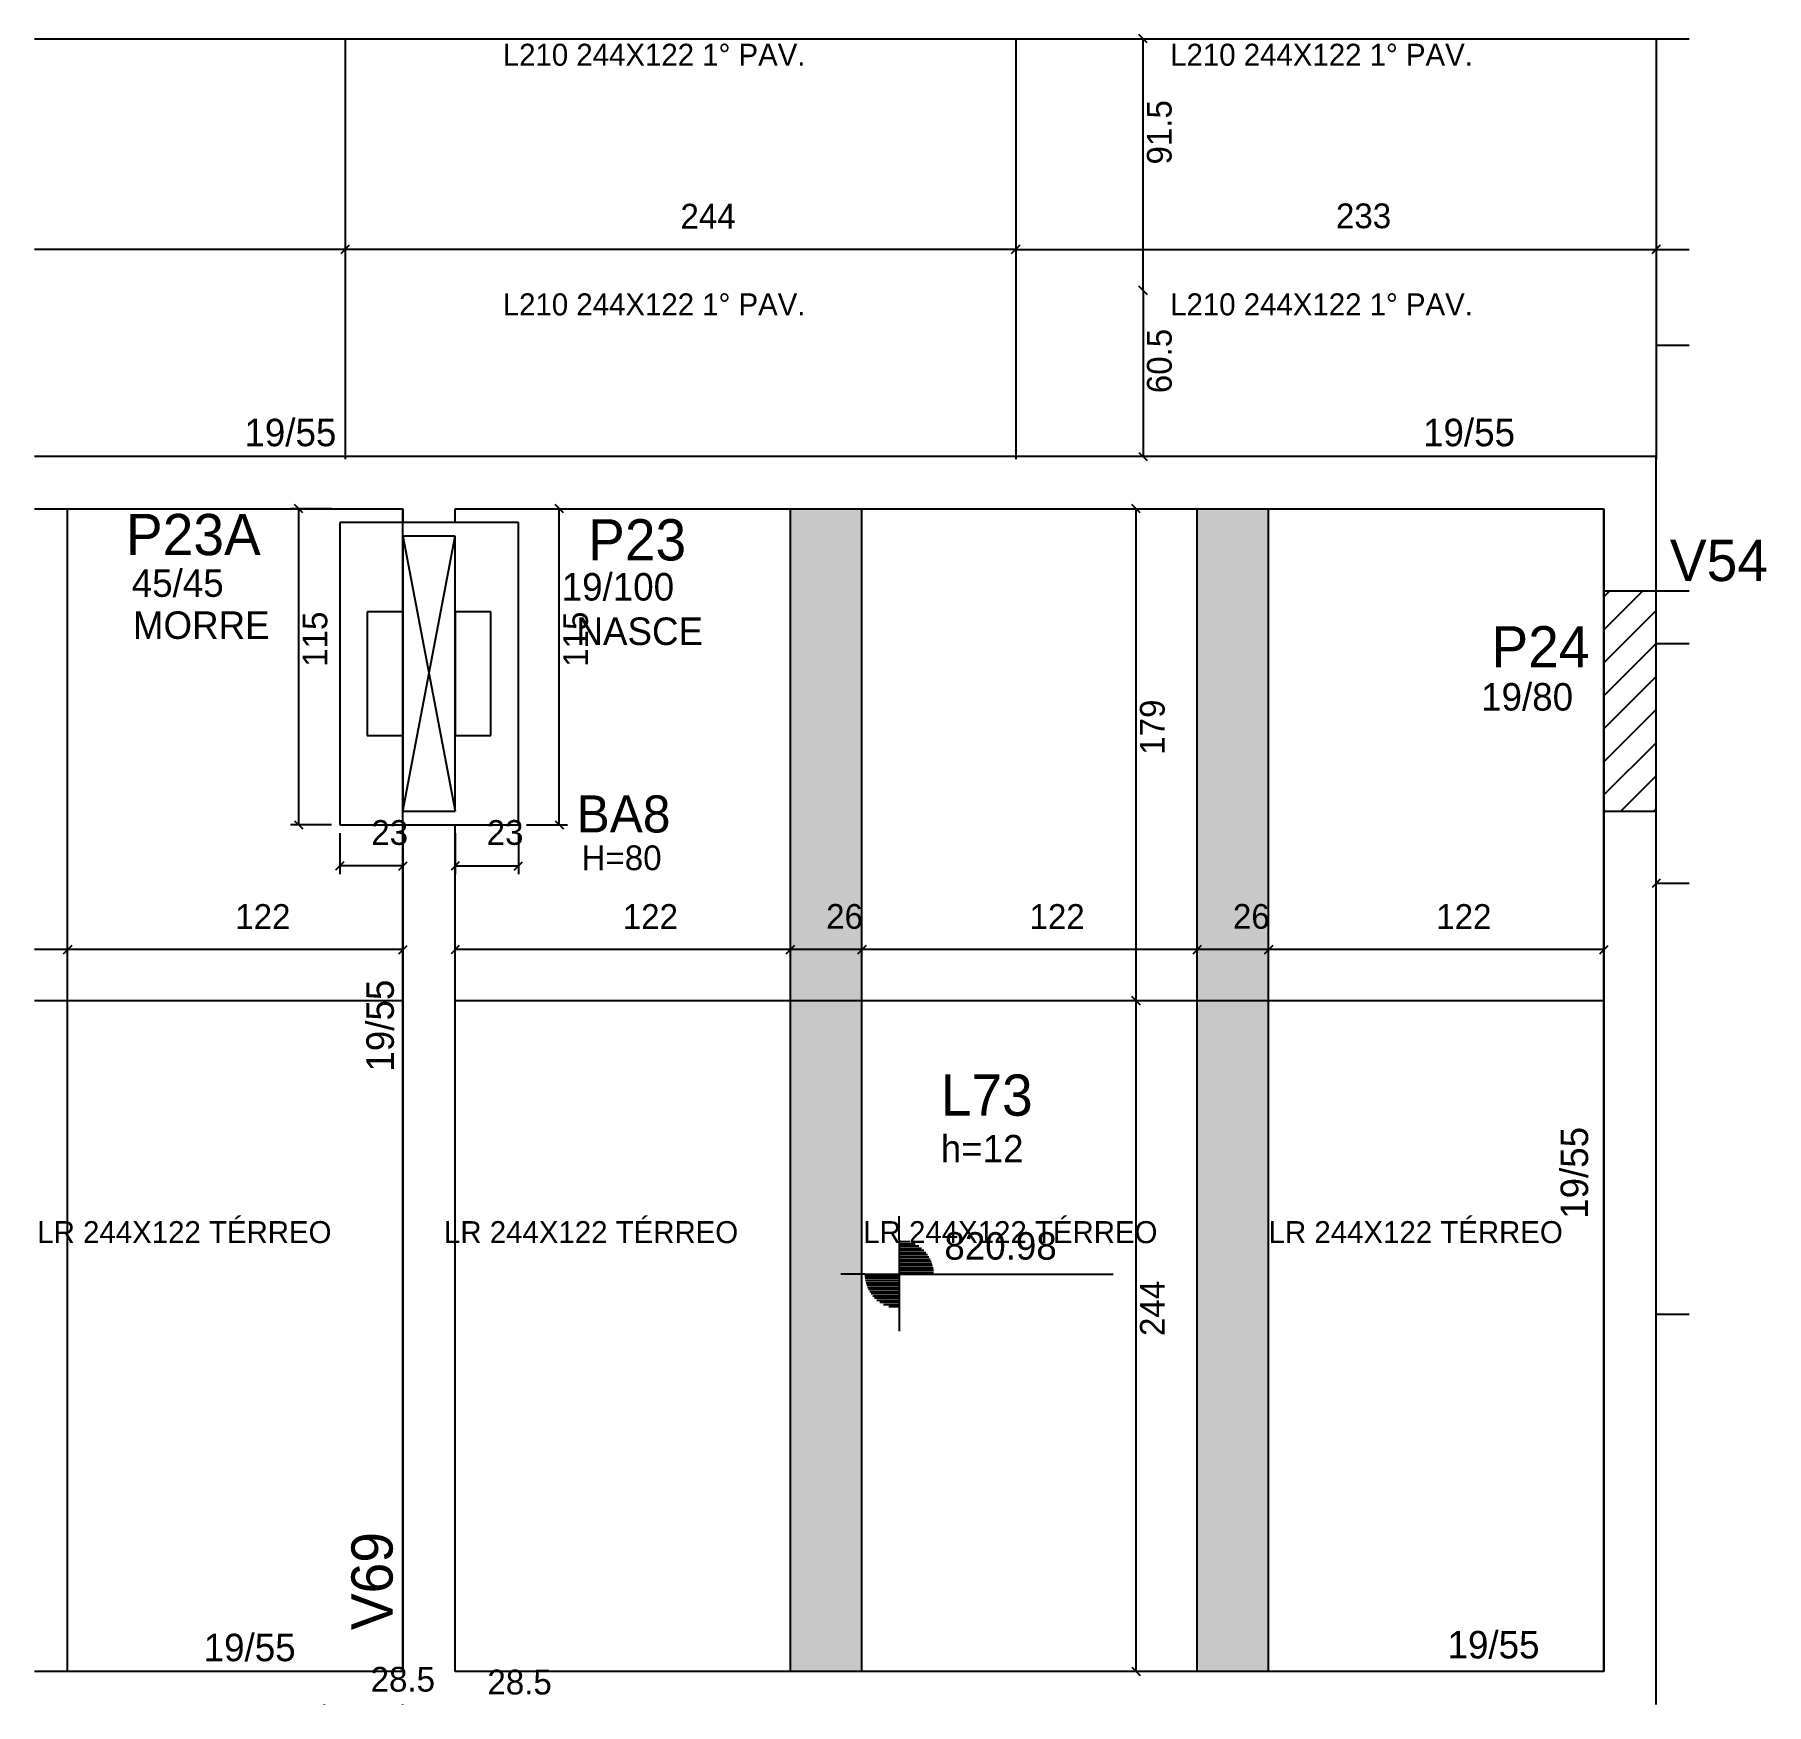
# Model space of a CAD drawing. Header units: metres. Extents: x 5859 to 6489, y 2072 to 2680.
import ezdxf

# ---------------------------------------------------------------- set-up
doc = ezdxf.new("R2010")
doc.units = ezdxf.units.M
for name, color, linetype in [('1', 7, 'Continuous'), ('3', 7, 'Continuous'), ('4', 7, 'Continuous'), ('7', 7, 'Continuous'), ('9', 7, 'Continuous'), ('AUX00', 7, 'Continuous'), ('Hachura', 7, 'Continuous'), ('Painéis', 7, 'Continuous')]:
    doc.layers.add(name, color=color, linetype=linetype)

msp = doc.modelspace()

# ---------------------------------------------------------------- hatches: boundary and pattern name
at = {"layer": '9'}
h = msp.add_hatch(color=7, dxfattribs=at)
h.dxf.hatch_style = 1
h.paths.add_polyline_path([(5993.16, 2307.17), (5993.16, 2507.17), (5993.16, 2307.17), (5993.16, 2307.17)])
at = {"layer": 'Hachura'}
h = msp.add_hatch(color=7, dxfattribs=at)
h.dxf.hatch_style = 1
h.paths.add_polyline_path([(6134.16, 2084.17), (6160.16, 2084.17), (6160.16, 2507.17), (6134.16, 2507.17), (6134.16, 2084.17)])
h = msp.add_hatch(color=7, dxfattribs=at)
h.dxf.hatch_style = 1
h.paths.add_polyline_path([(6282.16, 2084.17), (6308.16, 2084.17), (6308.16, 2507.17), (6282.16, 2507.17), (6282.16, 2084.17)])

# ---------------------------------------------------------------- linework, layer by layer
at = {"layer": '1', "color": 1, "lineweight": 25}
for p, q in [((5993.16, 2397.17), (6012.16, 2497.17)), ((5993.16, 2497.17), (6012.16, 2397.17))]:
    msp.add_line(p, q, dxfattribs=at)
at = {"layer": '3', "color": 3, "lineweight": 25}
for p, q in [((6430.16, 2463.15), (6444.17, 2477.17)), ((6430.16, 2475.18), (6432.15, 2477.17)), ((6430.16, 2451.13), (6449.16, 2470.13)), ((6430.16, 2439.11), (6449.16, 2458.11)), ((6430.16, 2427.09), (6449.16, 2446.09)), ((6430.16, 2415.07), (6449.16, 2434.07)), ((6430.16, 2403.05), (6449.16, 2422.05)), ((6436.29, 2397.17), (6449.16, 2410.03)), ((6448.31, 2397.17), (6449.16, 2398.01)), ((6173.77, 2241.15), (6173.77, 2249.73)), ((6173.77, 2241.15), (6173.77, 2216.15)), ((6173.77, 2240.54), (6177.62, 2240.54)), ((6173.77, 2239.75), (6179.52, 2239.75)), ((6173.77, 2238.95), (6180.84, 2238.95)), ((6173.77, 2238.16), (6181.88, 2238.16)), ((6173.77, 2237.37), (6182.72, 2237.37)), ((6173.77, 2236.57), (6183.43, 2236.57)), ((6173.77, 2235.78), (6184.03, 2235.78)), ((6173.77, 2234.99), (6184.54, 2234.99)), ((6173.77, 2234.2), (6184.97, 2234.2)), ((6173.77, 2233.4), (6185.33, 2233.4)), ((6173.77, 2232.61), (6185.62, 2232.61)), ((6173.77, 2231.82), (6185.86, 2231.82)), ((6173.77, 2231.02), (6186.04, 2231.02)), ((6161.27, 2228.65), (6152.56, 2228.65)), ((6161.27, 2228.65), (6186.27, 2228.65)), ((6173.77, 2227.85), (6161.27, 2227.85)), ((6173.77, 2227.06), (6161.37, 2227.06)), ((6173.77, 2226.27), (6161.5, 2226.27)), ((6173.77, 2225.47), (6161.68, 2225.47)), ((6173.77, 2224.68), (6161.91, 2224.68)), ((6173.77, 2230.23), (6186.17, 2230.23)), ((6173.77, 2229.44), (6186.27, 2229.44)), ((6186.27, 2228.65), (6251.57, 2228.65)), ((6173.77, 2223.89), (6162.21, 2223.89)), ((6173.77, 2223.1), (6162.57, 2223.1)), ((6173.77, 2222.3), (6163, 2222.3)), ((6173.77, 2221.51), (6163.51, 2221.51)), ((6173.77, 2220.72), (6164.1, 2220.72)), ((6173.77, 2219.92), (6164.81, 2219.92)), ((6173.77, 2219.13), (6165.66, 2219.13)), ((6173.77, 2218.34), (6166.7, 2218.34)), ((6173.77, 2217.55), (6168.02, 2217.55)), ((6173.77, 2216.75), (6169.92, 2216.75)), ((6173.77, 2216.15), (6173.77, 2207.93))]:
    msp.add_line(p, q, dxfattribs=at)
for points in [[(5859.16, 2678.17), (6002.66, 2678.17)], [(6002.66, 2678.17), (6439.66, 2678.17)], [(6439.66, 2678.17), (6461.16, 2678.17)], [(6002.66, 2526.17), (5859.16, 2526.17)], [(6449.16, 2526.17), (6002.66, 2526.17)], [(6449.16, 2477.17), (6449.16, 2526.17)], [(5859.16, 2507.17), (5993.16, 2507.17)], [(6035.16, 2502.17), (5970.16, 2502.17)], [(5970.16, 2502.17), (5970.16, 2392.17)], [(5993.16, 2507.17), (5993.16, 2502.17)], [(6012.16, 2507.17), (6430.16, 2507.17)], [(6012.16, 2502.17), (6012.16, 2507.17)], [(6035.16, 2392.17), (6035.16, 2502.17)], [(6430.16, 2507.17), (6430.16, 2477.17)], [(6430.16, 2507.17), (6430.16, 2477.17)], [(6461.16, 2477.17), (6449.16, 2477.17)], [(6449.16, 2458.17), (6461.16, 2458.17)], [(6430.16, 2397.17), (6430.16, 2084.17)], [(6449.16, 2074.67), (6449.16, 2397.17)], [(5970.16, 2392.17), (6035.16, 2392.17)], [(5993.16, 2392.17), (5993.16, 2084.17)], [(6012.16, 2084.17), (6012.16, 2392.17)], [(5993.16, 2084.17), (5859.16, 2084.17)], [(6430.16, 2084.17), (6012.16, 2084.17)], [(6449.16, 2072.17), (6449.16, 2074.67)]]:
    msp.add_lwpolyline(points, dxfattribs=at)
at = {"layer": '7', "color": 7, "lineweight": 25}
for points in [[(6012.16, 2497.17), (5993.16, 2497.17)], [(5993.16, 2497.17), (5993.16, 2397.17)], [(6012.16, 2397.17), (6012.16, 2497.17)], [(6449.16, 2477.17), (6430.16, 2477.17)], [(6430.16, 2477.17), (6430.16, 2397.17)], [(6449.16, 2397.17), (6449.16, 2477.17)], [(5993.16, 2469.67), (5980.16, 2469.67)], [(5980.16, 2469.67), (5980.16, 2424.67)], [(5993.16, 2424.67), (5993.16, 2469.67)], [(6025.16, 2469.67), (6012.16, 2469.67)], [(6012.16, 2469.67), (6012.16, 2424.67)], [(6025.16, 2424.67), (6025.16, 2469.67)], [(5980.16, 2424.67), (5993.16, 2424.67)], [(6012.16, 2424.67), (6025.16, 2424.67)], [(5993.16, 2397.17), (6012.16, 2397.17)], [(6430.16, 2397.17), (6449.16, 2397.17)]]:
    msp.add_lwpolyline(points, dxfattribs=at)
at = {"layer": 'Painéis', "color": 200, "lineweight": 25}
for p, q in [((5972.16, 2678.17), (5972.16, 2525.24)), ((6216.16, 2678.17), (6216.16, 2525.24)), ((6449.16, 2678.17), (6449.16, 2525.24)), ((6449.16, 2566.67), (6461.16, 2566.67)), ((5871.16, 2084.17), (5871.16, 2507.17)), ((5993.16, 2084.17), (5993.16, 2507.17)), ((6134.16, 2084.17), (6134.16, 2507.17)), ((6160.16, 2084.17), (6160.16, 2507.17)), ((6282.16, 2084.17), (6282.16, 2507.17)), ((6308.16, 2084.17), (6308.16, 2507.17)), ((6430.16, 2084.17), (6430.16, 2507.17)), ((5993.16, 2328.17), (5859.16, 2328.17)), ((6430.16, 2328.17), (6012.16, 2328.17)), ((6449.16, 2214.11), (6461.16, 2214.11)), ((5993.16, 2084.17), (5859.16, 2084.17)), ((6430.16, 2084.17), (6012.16, 2084.17))]:
    msp.add_line(p, q, dxfattribs=at)
at = {"layer": 'Painéis', "color": 0, "lineweight": 25}
for p, q in [((6263.99, 2676.67), (6260.99, 2679.67)), ((5973.66, 2603.04), (5970.66, 2600.04)), ((5970.66, 2600.04), (5973.66, 2603.04)), ((6214.66, 2600.04), (6217.66, 2603.04)), ((6217.66, 2603.04), (6214.66, 2600.04)), ((6447.66, 2600.04), (6450.66, 2603.04)), ((6450.66, 2603.04), (6447.66, 2600.04)), ((6260.99, 2588.17), (6263.99, 2585.17)), ((6263.99, 2585.17), (6260.99, 2588.17)), ((6260.99, 2527.67), (6263.99, 2524.67)), ((5956.74, 2505.67), (5953.74, 2508.67)), ((6051.57, 2505.67), (6048.57, 2508.67)), ((6261.41, 2505.67), (6258.41, 2508.67)), ((5953.74, 2393.67), (5956.74, 2390.67)), ((6048.57, 2393.67), (6051.57, 2390.67)), ((5971.66, 2378.69), (5968.66, 2375.69)), ((5991.66, 2375.69), (5994.66, 2378.69)), ((6013.66, 2378.69), (6010.66, 2375.69)), ((6033.66, 2375.69), (6036.66, 2378.69)), ((6450.66, 2372.37), (6447.66, 2369.37)), ((5872.66, 2348.26), (5869.66, 2345.26)), ((5869.66, 2345.26), (5872.66, 2348.26)), ((5991.66, 2345.26), (5994.66, 2348.26)), ((6013.66, 2348.26), (6010.66, 2345.26)), ((6135.66, 2348.26), (6132.66, 2345.26)), ((6132.66, 2345.26), (6135.66, 2348.26)), ((6161.66, 2348.26), (6158.66, 2345.26)), ((6158.66, 2345.26), (6161.66, 2348.26)), ((6283.66, 2348.26), (6280.66, 2345.26)), ((6280.66, 2345.26), (6283.66, 2348.26)), ((6309.66, 2348.26), (6306.66, 2345.26)), ((6306.66, 2345.26), (6309.66, 2348.26)), ((6428.66, 2345.26), (6431.66, 2348.26)), ((6261.41, 2326.67), (6258.41, 2329.67)), ((6258.41, 2329.67), (6261.41, 2326.67)), ((6258.41, 2085.67), (6261.41, 2082.67))]:
    msp.add_line(p, q, dxfattribs=at)
at = {"layer": 'Painéis', "color": 4, "lineweight": 25}
for p, q in [((6262.49, 2586.67), (6262.49, 2678.17)), ((5972.16, 2601.54), (5859.16, 2601.54)), ((6216.16, 2601.54), (5972.16, 2601.54)), ((6216.16, 2601.54), (6449.16, 2601.54)), ((6449.16, 2601.54), (6461.16, 2601.54)), ((6262.49, 2586.67), (6262.49, 2526.17)), ((5967.16, 2507.17), (5952.24, 2507.17)), ((5955.24, 2392.17), (5955.24, 2507.17)), ((6038.16, 2507.17), (6053.07, 2507.17)), ((6050.07, 2392.17), (6050.07, 2507.17)), ((6259.91, 2328.17), (6259.91, 2507.17)), ((5967.16, 2392.17), (5952.24, 2392.17)), ((5970.16, 2389.17), (5970.16, 2374.19)), ((5993.16, 2389.17), (5993.16, 2374.19)), ((6012.16, 2389.17), (6012.16, 2374.19)), ((6035.16, 2389.17), (6035.16, 2374.19)), ((6038.16, 2392.17), (6053.07, 2392.17)), ((5993.16, 2377.19), (5970.16, 2377.19)), ((6012.16, 2377.19), (6035.16, 2377.19)), ((6461.16, 2370.87), (6449.16, 2370.87)), ((5871.16, 2346.76), (5859.16, 2346.76)), ((5993.16, 2346.76), (5871.16, 2346.76)), ((6134.16, 2346.76), (6012.16, 2346.76)), ((6160.16, 2346.76), (6134.16, 2346.76)), ((6282.16, 2346.76), (6160.16, 2346.76)), ((6308.16, 2346.76), (6282.16, 2346.76)), ((6430.16, 2346.76), (6308.16, 2346.76)), ((6259.91, 2084.17), (6259.91, 2328.17)), ((5964.66, 2072.17), (5964.66, 2072.19)), ((5993.16, 2072.17), (5993.16, 2072.19))]:
    msp.add_line(p, q, dxfattribs=at)

# ---------------------------------------------------------------- texts
at = {"layer": '3', "color": 3, "lineweight": 25}
for s, height, p in [('19/55', 10, (5935.49, 2529.92)), ('19/55', 10, (6364.35, 2529.92)), ('45/45', 10, (5894.49, 2475.12)), ('19/100', 10, (6050.93, 2473.77)), ('MORRE', 10, (5894.9, 2459.82)), ('NASCE', 10, (6056.29, 2457.61)), ('19/80', 10, (6385.48, 2433.74)), ('H=80', 9, (6058.17, 2375.67)), ('h=12', 10, (6188.85, 2269.33)), ('820.98', 10, (6190.17, 2233.97)), ('19/55', 10, (5920.66, 2087.87)), ('19/55', 10, (6373.26, 2088.87))]:
    msp.add_text(s, height=height, dxfattribs=at).set_placement(p)
for p in [(5989.86, 2302.37), (6424.39, 2248.8)]:
    msp.add_text('19/55', height=10, rotation=90, dxfattribs=at).set_placement(p)
at = {"layer": '4', "color": 4, "lineweight": 25}
for s, height, p in [('P23A', 15, (5892.38, 2490.28)), ('P23', 15, (6060.53, 2488.36)), ('V54', 15, (6454.16, 2480.86)), ('P24', 15, (6389.22, 2449.44)), ('BA8', 13.5, (6056.38, 2389.38)), ('L73', 15, (6188.85, 2286.33))]:
    msp.add_text(s, height=height, dxfattribs=at).set_placement(p)
msp.add_text('V69', height=15, rotation=90, dxfattribs=at).set_placement((5989.41, 2099.17))
at = {"layer": 'AUX00', "color": 7, "lineweight": 25}
for s, p in [('L210^J244X122^J1° PAV.', (6029.49, 2668.35)), ('L210^J244X122^J1° PAV.', (6272.34, 2668.35)), ('L210^J244X122^J1° PAV.', (6029.49, 2577.53)), ('L210^J244X122^J1° PAV.', (6272.34, 2577.53)), ('LR^J244X122^JTÉRREO', (5860.13, 2239.98)), ('LR^J244X122^JTÉRREO', (6008.11, 2239.98)), ('LR^J244X122^JTÉRREO', (6160.67, 2239.98)), ('LR^J244X122^JTÉRREO', (6308.16, 2239.98))]:
    msp.add_text(s, height=8, dxfattribs=at).set_placement(p)
at = {"layer": 'Painéis', "color": 240, "lineweight": 25}
for s, p in [('91.5', (6272.86, 2632.42)), ('60.5', (6272.89, 2549.21)), ('115', (5965.64, 2449.67)), ('115', (6060.47, 2449.67)), ('179', (6270.32, 2417.67)), ('244', (6270.35, 2206.17))]:
    msp.add_text(s, height=9, rotation=90, dxfattribs=at).set_placement(p)
for s, p in [('244', (6094.16, 2609.11)), ('233', (6332.66, 2609.24)), ('23', (5981.66, 2384.88)), ('23', (6023.66, 2384.88)), ('122', (5932.16, 2354.31)), ('122', (6073.16, 2354.31)), ('26', (6147.16, 2354.35)), ('122', (6221.16, 2354.31)), ('26', (6295.16, 2354.35)), ('122', (6369.16, 2354.31)), ('28.5', (5981.41, 2076.8)), ('28.5', (6023.91, 2075.76))]:
    msp.add_text(s, height=9, dxfattribs=at).set_placement(p)

doc.saveas('drawing.dxf')
